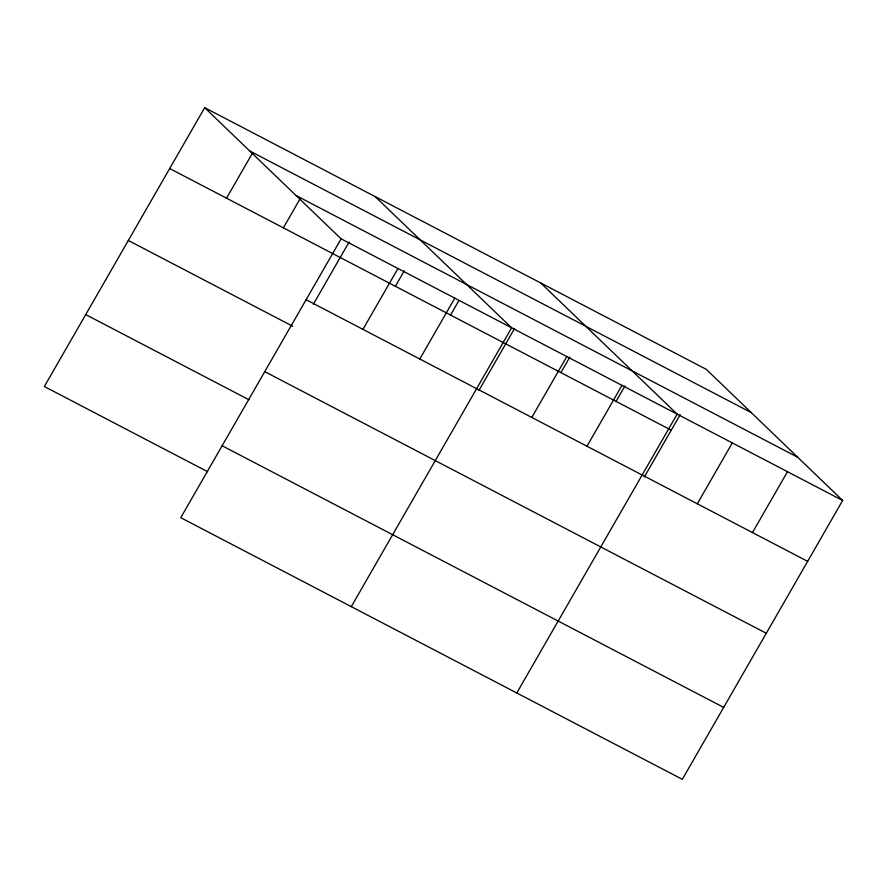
<?xml version="1.0" encoding="UTF-8"?>
<svg xmlns="http://www.w3.org/2000/svg" width="887" height="887" viewBox="0 0 887 887"><rect width="100%" height="100%" fill="white"/><g stroke="black" fill="none" stroke-linecap="round" stroke-linejoin="round"><path stroke-width="1.33" d="M204.686 107.671L341.107 238.836L180.771 517.686L682.314 779.329L842.65 500.479L706.229 369.314L204.686 107.671L44.35 386.521L207.613 471.696M226.529 198.189L252.607 152.841M283.374 227.848L300.527 198.012M313.333 304.252L349.134 241.985M362.949 329.354L397.953 268.495M395.38 286.279L404.306 270.768M419.795 359.013L454.787 298.143M450.552 315.062L458.79 300.737M351.296 606.641L511.633 327.802L375.212 196.637M478.836 390.602L514.648 328.323M531.801 417.444L566.804 356.574M560.894 372.629L569.82 357.106M586.972 446.228L621.975 385.357M616.066 401.401L624.98 385.889M516.799 692.98L677.147 414.14L540.726 282.975M644.35 476.94L680.152 414.672M697.315 503.794L732.307 442.923M752.475 532.566L787.479 471.707M249.713 150.956L751.256 412.599M296.092 195.55L797.635 457.204M341.107 238.836L842.65 500.479M169.694 168.541L671.237 430.184M306.104 299.706L807.647 561.349M128.327 240.477L292.81 326.283M264.747 371.642L766.29 633.285M85.717 314.586L248.981 399.76M222.127 445.751L723.67 707.394"/></g></svg>
